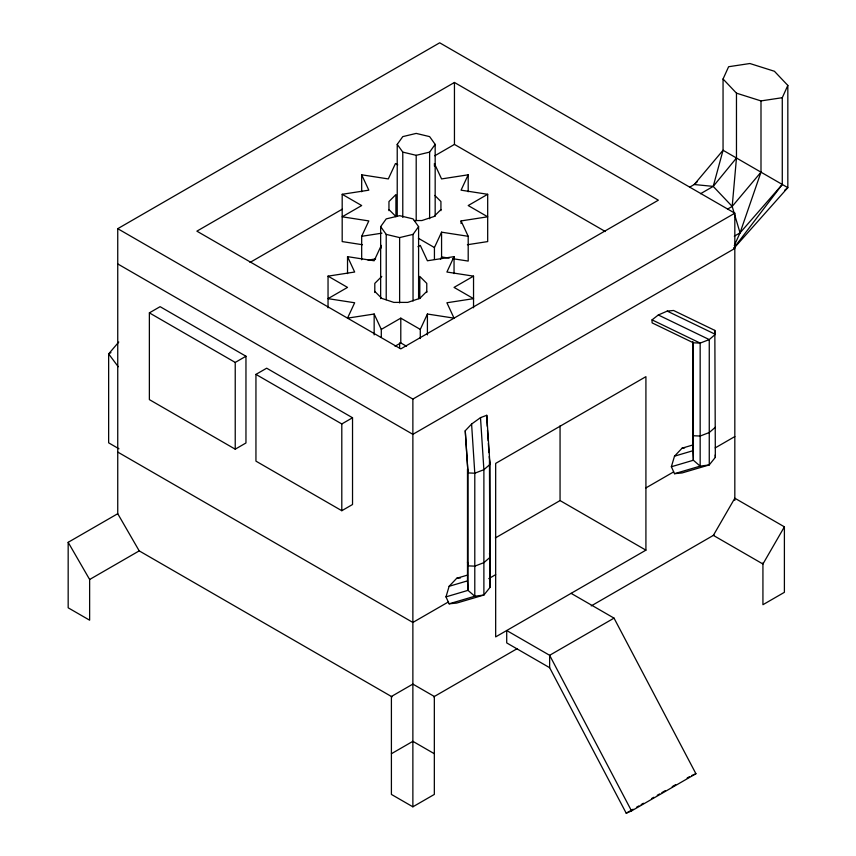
<?xml version="1.0" encoding="UTF-8"?>
<svg xmlns="http://www.w3.org/2000/svg" width="856" height="856" viewBox="0 0 856 856"><rect width="100%" height="100%" fill="white"/><g stroke="black" fill="none" stroke-linecap="round" stroke-linejoin="round"><path stroke-width="1.28" d="M465.247 430.75L467.997 472.919L467.997 590.362L474.791 596.236L483.886 595.038L489.964 587.473L489.964 464.444L486.764 415.288L480.505 417.642L471.592 424.052L465.247 430.75L467.997 472.919L474.791 473.208L483.886 469.698L489.964 464.444L489.204 456.569M486.764 415.288L487.235 426.267M734.277 245.608L740.044 232.864L732.19 206.424L736.47 158.007L736.47 93.165L723.053 78.998L728.617 66.725L749.888 63.515L774.413 71.262L787.83 85.418L787.83 187.657L733.956 248.251M700.561 193.702L713.219 186.394L723.053 150.26L723.053 78.998M480.505 417.642L483.886 469.698L483.886 595.038L456.719 603.063L449.133 603.812L445.987 596.867L449.133 586.285L456.719 578.271L467.547 575.082M667.231 311.103L715.338 334.332L709.26 339.586L700.165 343.096L693.371 342.796L652.101 322.873L652.047 319.866L658.317 314.987L667.231 311.103L673.565 310.482L714.835 330.405L715.338 457.361L709.26 464.926L682.093 472.94L674.507 473.689L671.361 466.745L674.507 456.162L682.093 448.159L692.921 444.96M734.298 236.192L740.044 232.864L760.995 172.163L760.995 100.912L736.47 93.165M733.806 248.112L782.277 184.447L782.277 97.702L787.83 85.418M361.681 259.775L361.681 236.299L368.818 220.923L342.186 216.803L361.681 205.547L342.186 194.291L342.186 241.585L362.473 244.73M434.431 259.293L434.431 247.555L441.568 232.179L468.2 236.299L468.2 261.08L452.974 258.726M434.431 166.16L434.431 163.549L441.568 178.925L468.2 174.806L461.063 190.171L487.685 194.291L487.685 241.585L467.397 244.73M440.466 259.325L441.568 256.961L441.568 232.179M420.285 338.527L420.285 329.4L427.411 314.024L454.044 318.143L446.907 302.767L473.539 298.648L454.044 287.402L473.539 276.146L473.539 307.786M417.985 246.721L420.285 245.394L427.411 260.77L454.044 256.65L446.907 272.026L473.539 276.146M784.396 526.836L762.931 564.008L713.358 535.385L734.822 498.213L784.396 526.836L784.396 592.32L762.931 604.711L762.931 562.852M397.227 216.343L397.227 144.364L402.78 136.618L416.198 133.408L429.616 136.618L435.169 144.364L435.169 216.343M429.616 218.762L429.616 152.111L435.169 144.364M380.653 298.616L380.653 226.637L386.216 218.89L399.624 215.68L413.041 218.89L418.595 226.637L418.595 298.616M413.041 301.034L413.041 234.384L418.595 226.637M689.647 187.175L694.237 184.522L713.219 186.394L736.47 158.007M727.589 209.078L732.19 206.424L760.995 172.163M118.781 342.015L108.648 353.903L108.648 442.841L118.963 448.801M740.044 232.864L782.277 184.447M440.926 209.57L433.96 216.536L421.901 220.548L414.304 220.548M381.765 276.413L374.8 283.379L374.8 292.506M426.77 291.415L419.804 298.38L407.745 302.393L393.824 302.393L381.765 298.38L374.8 291.415M697.191 181.857L694.237 184.522L723.053 150.26L787.83 187.657L784.717 190.182M715.338 427.272L709.26 432.526L700.165 436.036L693.371 435.747L692.857 431.82M392.08 696.88L139.207 550.879L117.743 513.707L117.743 228.68L439.695 42.8L734.822 213.187L734.822 500.396M454.45 82.465L196.88 231.163L400.79 348.895L658.35 200.186L454.45 82.465L454.45 144.418L605.363 231.548M149.372 312.868L160.104 306.673L245.961 356.235L245.961 442.98L235.229 449.175L149.372 399.613L149.372 312.868L235.229 362.43L245.961 356.235M250.006 262.45L342.411 209.11M434.816 155.76L454.45 144.418M110.948 352.576L108.648 353.903L118.246 366.743M487.685 194.291L468.2 205.547L487.685 216.803L461.063 220.923L461.063 223.534M255.944 374.393L266.676 368.198L352.533 417.76L352.533 504.505L341.801 510.711L255.944 461.138L255.944 374.393L341.801 423.955L352.533 417.76M381.295 337.221L381.295 329.4L400.79 318.143L420.285 329.4M395.055 346.241L400.79 342.924L406.525 346.241M68.17 542.319L89.634 579.501L89.634 620.193L68.17 607.803L68.17 542.319L117.743 513.707M89.634 579.501L139.207 550.879M117.743 228.68L412.87 399.078L734.822 213.187M734.822 248.443L412.87 434.324L117.743 263.937M495.335 537.953L560.059 500.578L645.916 550.151L645.916 376.661L495.667 463.406L495.667 636.896L645.916 550.151M448.512 601.875L412.87 622.451L117.743 452.064M488.765 578.635L495.667 574.654M645.916 487.909L673.629 471.902M715.199 447.902L734.822 436.571M433.714 696.848L517.099 648.698M591.218 605.909L713.979 535.032M614.03 618.128L549.638 655.3L506.709 630.519L506.709 642.91L549.638 667.691L626.218 813.2L631.535 810.91L695.928 773.738L614.03 618.128L571.102 593.347M391.406 753.729L412.87 741.328L434.334 753.729M412.87 806.812L434.334 794.422L434.334 696.484L412.87 684.094L391.406 696.484L391.406 794.422L412.87 806.812L412.87 399.078M626.218 813.2L633.119 809.22M636.575 807.229L638.876 805.903M641.165 804.565L643.466 803.238M651.523 798.595L653.823 797.268M657.269 795.278L659.569 793.951M661.87 792.624L665.315 790.634M672.217 786.643L675.662 784.652M687.165 778.018L689.465 776.692M691.68 775.568L695.928 773.738M674.507 456.162L692.857 450.748L692.857 341.533M671.361 466.745L693.371 460.25L700.165 466.124L709.26 464.926L709.26 339.586L658.317 314.987M674.507 473.689L700.165 466.124L700.165 343.096L652.047 319.866M449.133 586.285L467.494 580.871L467.494 468.992M445.987 596.867L467.997 590.362L467.494 580.871M449.133 603.812L474.791 596.236L474.791 473.208L471.592 424.052M397.227 144.364L402.78 152.111L416.198 155.321L429.616 152.111M380.653 226.637L386.216 234.384L399.624 237.594L413.041 234.384M342.186 194.291L368.818 190.171L361.681 174.806L388.314 178.925L395.451 163.549L397.74 164.876M361.681 236.299L381.969 233.164M368.026 260.106L375.634 258.929M328.041 307.786L328.041 276.146L354.662 272.026L347.525 256.65L374.158 260.77L381.295 245.394L381.295 248.005M381.295 329.4L374.158 314.024L347.525 318.143L354.662 302.767L328.041 298.648L347.525 287.402L328.041 276.146M760.995 100.912L782.277 97.702M682.093 448.159L684.629 447.902M456.719 578.271L460.517 577.896M441.568 256.961L449.175 258.137M418.381 238.278L434.431 247.555M434.827 195.436L440.926 201.535L440.926 210.662M388.956 209.57L395.921 216.536M713.219 186.394L732.19 206.424M631.535 810.91L549.638 655.3L549.638 667.691M461.063 220.923L468.2 236.299M489.461 553.468L489.964 557.395L483.886 562.649L474.791 566.148L467.997 565.859L467.494 561.943M487.492 430.215L488.177 440.765M488.348 443.397L488.947 452.621M715.209 454.985L715.338 457.361M692.857 450.748L693.371 460.25L693.371 342.796M489.964 587.473L489.461 460.528M714.835 330.405L714.835 333.07M560.059 425.849L560.059 500.578M468.2 174.806L468.2 191.765M454.044 256.65L454.044 273.61M427.411 314.024L427.411 334.899M426.77 292.506L426.77 283.379L419.804 276.413L419.804 298.594M416.198 155.321L416.198 220.634M402.78 152.111L402.78 217.424M400.79 318.143L400.79 342.924M399.624 237.594L399.624 302.906M399.624 342.892L399.624 348.231M395.921 216.739L395.921 194.569L388.956 201.535L388.956 210.662M386.216 234.384L386.216 299.696M374.158 314.024L374.158 334.899M361.681 174.806L361.681 191.765M347.525 256.65L347.525 273.61M341.801 423.955L341.801 510.711M235.229 362.43L235.229 449.175"/></g></svg>
